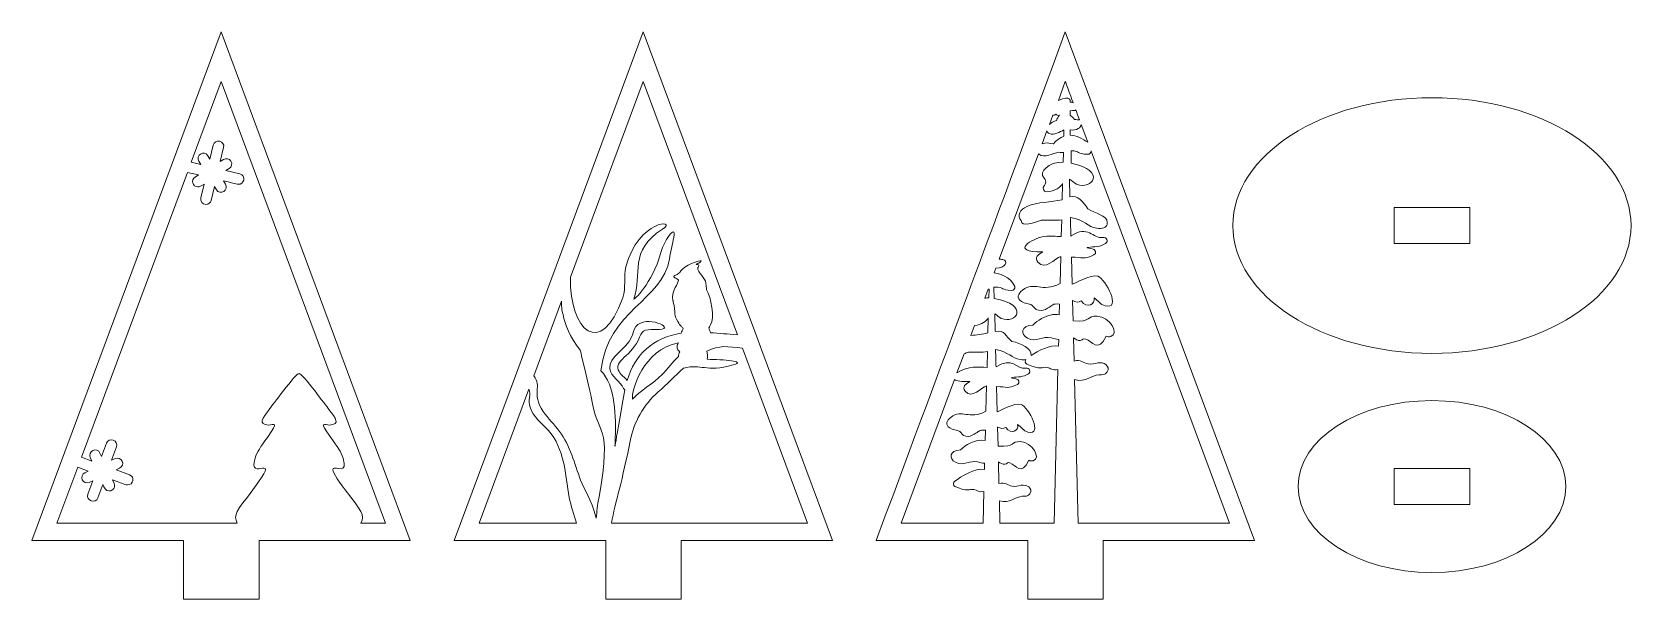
# Model space of a CAD drawing. Header units: inches. Extents: x 439 to 863, y -471 to -321.
import ezdxf

# ---------------------------------------------------------------- set-up
doc = ezdxf.new("R2010")
doc.units = ezdxf.units.IN
doc.header["$MEASUREMENT"] = 0
doc.layers.add('_U+0421_U+043B_U+043E_U+0439 1', color=7, linetype='Continuous')

msp = doc.modelspace()

# ---------------------------------------------------------------- linework, layer by layer
at = {"layer": '_U+0421_U+043B_U+043E_U+0439 1', "color": 1, "lineweight": 5, "true_color": 0xff1200}
for points in [[(488.97, -321.07), (438.86, -455.79), (479.02, -455.79), (479.02, -471.31), (499.02, -471.31), (499.02, -455.79), (539.08, -455.79), (488.97, -321.07)], [(632.2, -405.48), (630.86, -401.88), (600.8, -321.07), (568.77, -407.17), (566.92, -412.15), (550.69, -455.79), (590.85, -455.79), (590.85, -471.31), (610.85, -471.31), (610.85, -455.79), (650.91, -455.79), (632.2, -405.48)], [(819.76, -367.59), (799.76, -367.59), (799.76, -377.12), (819.76, -377.12), (819.76, -367.59)], [(819.76, -436.74), (799.76, -436.74), (799.76, -446.26), (819.76, -446.26), (819.76, -436.74)]]:
    msp.add_lwpolyline(points, dxfattribs=at)
for points, knots in [([(712.63, -321.07), (680.55, -407.29), (689.4, -383.52), (662.52, -455.79), (662.52, -455.79), (702.68, -455.79), (702.68, -455.79), (702.68, -455.79), (702.68, -471.31), (702.68, -471.31), (702.68, -471.31), (722.68, -471.31), (722.68, -471.31), (722.68, -471.31), (722.68, -455.79), (722.68, -455.79), (722.68, -455.79), (762.74, -455.79), (762.74, -455.79), (762.74, -455.79), (712.63, -321.07), (712.63, -321.07)], [0, 0, 0, 0, 1, 1, 1, 2, 2, 2, 3, 3, 3, 4, 4, 4, 5, 5, 5, 6, 6, 6, 7, 7, 7, 7]), ([(521.84, -442.34), (519.64, -439.41), (518.17, -437.35), (518.67, -436.76), (519.27, -436.04), (522.74, -438.55), (521.26, -433.97), (520.71, -432.23), (519.89, -431.16), (517.99, -428.48), (514.74, -423.87), (516.37, -425.29), (517.7, -425.21), (520.61, -425.03), (519.36, -423.51), (517.51, -421.07), (516.9, -420.27), (510.52, -411.54), (509.62, -411.54), (508.72, -411.54), (502.33, -420.27), (501.73, -421.07), (499.88, -423.51), (498.63, -425.03), (501.54, -425.21), (502.87, -425.29), (504.5, -423.87), (501.25, -428.48), (499.35, -431.16), (498.53, -432.23), (497.97, -433.97), (495.74, -440.93), (505.59, -431.43), (497.4, -442.34), (493.05, -448.13), (492.09, -448.93), (493.26, -451.2), (493.26, -451.2), (445.46, -451.2), (445.46, -451.2), (445.46, -451.2), (450.97, -436.39), (450.97, -436.39), (450.97, -436.39), (453.78, -437.41), (453.78, -437.41), (453.78, -437.41), (452.84, -437.85), (452.84, -437.85), (452.14, -438.18), (451.83, -439.02), (452.16, -439.72), (452.5, -440.44), (453.34, -440.73), (454.04, -440.4), (454.04, -440.4), (454.97, -439.97), (454.97, -439.97), (454.97, -439.97), (453.69, -443.51), (453.69, -443.51), (453.05, -445.27), (455.71, -446.22), (456.34, -444.47), (456.34, -444.47), (457.62, -440.93), (457.62, -440.93), (458.03, -441.8), (458.28, -442.68), (459.34, -442.68), (460.38, -442.68), (461.05, -441.6), (460.62, -440.67), (460.62, -440.67), (460.18, -439.73), (460.18, -439.73), (463.95, -441.1), (463.85, -441.1), (464.2, -441.1), (465.76, -441.1), (466.17, -438.9), (464.69, -438.37), (464.69, -438.37), (461.14, -437.08), (461.14, -437.08), (461.14, -437.08), (462.08, -436.64), (462.08, -436.64), (462.78, -436.31), (463.09, -435.47), (462.76, -434.77), (462.43, -434.06), (461.59, -433.76), (460.88, -434.09), (460.88, -434.09), (459.95, -434.52), (459.95, -434.52), (459.95, -434.52), (461.23, -430.98), (461.23, -430.98), (461.5, -430.25), (461.12, -429.44), (460.39, -429.18), (459.66, -428.91), (458.85, -429.29), (458.58, -430.02), (458.58, -430.02), (457.3, -433.56), (457.3, -433.56), (457.3, -433.56), (456.86, -432.63), (456.86, -432.63), (456.53, -431.92), (455.69, -431.62), (454.98, -431.94), (454.28, -432.28), (453.97, -433.12), (454.3, -433.82), (454.3, -433.82), (454.74, -434.76), (454.74, -434.76), (454.74, -434.76), (451.95, -433.74), (451.95, -433.74), (451.95, -433.74), (480.02, -358.27), (480.02, -358.27), (480.02, -358.27), (482.95, -358.96), (482.95, -358.96), (482.95, -358.96), (482.08, -359.5), (482.08, -359.5), (480.87, -360.24), (481.39, -362.11), (482.82, -362.11), (483.33, -362.11), (483.54, -361.92), (484.44, -361.36), (484.44, -361.36), (483.57, -365.03), (483.57, -365.03), (483.36, -365.91), (484.03, -366.76), (484.95, -366.76), (485.58, -366.76), (486.16, -366.32), (486.32, -365.68), (486.32, -365.68), (487.18, -362.01), (487.18, -362.01), (487.18, -362.01), (487.73, -362.89), (487.73, -362.89), (488.13, -363.54), (488.99, -363.77), (489.67, -363.35), (490.33, -362.94), (490.54, -362.07), (490.13, -361.4), (490.13, -361.4), (489.58, -360.52), (489.58, -360.52), (493.34, -361.41), (493.31, -361.43), (493.57, -361.43), (494.22, -361.43), (494.8, -360.99), (494.95, -360.34), (495.13, -359.59), (494.66, -358.82), (493.9, -358.64), (493.9, -358.64), (490.23, -357.78), (490.23, -357.78), (490.23, -357.78), (491.11, -357.24), (491.11, -357.24), (491.78, -356.83), (491.98, -355.96), (491.57, -355.3), (491.16, -354.63), (490.29, -354.43), (489.63, -354.84), (489.63, -354.84), (488.75, -355.38), (488.75, -355.38), (488.75, -355.38), (489.62, -351.71), (489.62, -351.71), (490.05, -349.9), (487.3, -349.25), (486.87, -351.06), (486.87, -351.06), (486, -354.73), (486, -354.73), (486, -354.73), (485.46, -353.85), (485.46, -353.85), (484.48, -352.26), (482.08, -353.75), (483.06, -355.34), (483.06, -355.34), (483.6, -356.21), (483.6, -356.21), (483.6, -356.21), (481.02, -355.6), (481.02, -355.6), (481.02, -355.6), (488.97, -334.23), (488.97, -334.23), (488.97, -334.23), (532.48, -451.2), (532.48, -451.2), (532.48, -451.2), (525.98, -451.2), (525.98, -451.2), (527.13, -448.92), (526.23, -448.18), (521.84, -442.34)], [0, 0, 0, 0, 1, 1, 1, 2, 2, 2, 3, 3, 3, 4, 4, 4, 5, 5, 5, 6, 6, 6, 7, 7, 7, 8, 8, 8, 9, 9, 9, 10, 10, 10, 11, 11, 11, 12, 12, 12, 13, 13, 13, 14, 14, 14, 15, 15, 15, 16, 16, 16, 17, 17, 17, 18, 18, 18, 19, 19, 19, 20, 20, 20, 21, 21, 21, 22, 22, 22, 23, 23, 23, 24, 24, 24, 25, 25, 25, 26, 26, 26, 27, 27, 27, 28, 28, 28, 29, 29, 29, 30, 30, 30, 31, 31, 31, 32, 32, 32, 33, 33, 33, 34, 34, 34, 35, 35, 35, 36, 36, 36, 37, 37, 37, 38, 38, 38, 39, 39, 39, 40, 40, 40, 41, 41, 41, 42, 42, 42, 43, 43, 43, 44, 44, 44, 45, 45, 45, 46, 46, 46, 47, 47, 47, 48, 48, 48, 49, 49, 49, 50, 50, 50, 51, 51, 51, 52, 52, 52, 53, 53, 53, 54, 54, 54, 55, 55, 55, 56, 56, 56, 57, 57, 57, 58, 58, 58, 59, 59, 59, 60, 60, 60, 61, 61, 61, 62, 62, 62, 63, 63, 63, 64, 64, 64, 65, 65, 65, 66, 66, 66, 67, 67, 67, 68, 68, 68, 69, 69, 69, 70, 70, 70, 71, 71, 71, 72, 72, 72, 73, 73, 73, 73]), ([(589.55, -410.83), (591.5, -394.61), (605.92, -392.35), (607.77, -381.16), (608.04, -379.52), (608.34, -377.88), (608.76, -376.27), (610.01, -371.38), (606.58, -375.45), (605.38, -379.8), (603.23, -387.66), (598.13, -392.33), (598.29, -391.88), (600.68, -385.15), (596.74, -379.09), (605.92, -373.31), (610.08, -370.62), (599.54, -370.71), (596.22, -383.28), (595.51, -386), (596.32, -388.84), (595.39, -391.47), (589.63, -407.84), (581.26, -400.24), (581.52, -386.07), (581.52, -386.07), (600.8, -334.23), (600.8, -334.23), (600.8, -334.23), (625.77, -401.34), (625.77, -401.34), (623.21, -401.1), (620.76, -400.9), (618.63, -400.77), (618.5, -400.3), (618.28, -399.77), (618.15, -399.52), (618.17, -399.49), (618.18, -399.46), (618.2, -399.44), (618.35, -399.35), (618.42, -399.01), (618.49, -398.86), (620.01, -396.65), (618.67, -391.39), (617.6, -389.4), (617.58, -389.03), (617.53, -388.66), (617.45, -388.32), (617.33, -387.25), (617.3, -386.93), (616.71, -386.08), (616.26, -385.44), (615.42, -384.75), (615.26, -384), (615.16, -383.57), (615.39, -383.55), (615.48, -383.26), (615.8, -382.31), (614.27, -382.95), (615.12, -382.47), (615.47, -382.28), (615.6, -382.32), (615.82, -382.18), (616.02, -382.04), (616.2, -381.8), (616.15, -381.71), (615.94, -381.36), (611.42, -383.12), (610.75, -384.36), (610.5, -384.83), (610.66, -384.83), (609.79, -385.29), (608.79, -385.82), (608.65, -385.81), (609.18, -386.2), (609.42, -386.38), (609.95, -386.57), (610.13, -386.82), (609.53, -389.06), (608.25, -389.51), (608.67, -392.26), (608.67, -392.27), (608.77, -392.71), (608.97, -393.58), (609.55, -396.09), (608.63, -395.72), (609.98, -397.82), (610.33, -398.37), (610.58, -398.81), (610.86, -398.99), (611, -399.24), (611.18, -399.44), (611.41, -399.57), (611.22, -400), (610.97, -400.41), (610.86, -400.88), (603.39, -402.04), (598.61, -406.55), (596.54, -413.39), (595.85, -412.6), (594.98, -411.99), (594.41, -411.06), (592.64, -408.24), (598.03, -406.8), (599.81, -401.93), (600.63, -399.7), (601.55, -399.95), (605.11, -399.86), (609.52, -399.75), (601.55, -395.74), (598.83, -399.13), (598.24, -399.86), (598.18, -400.9), (597.8, -401.74), (596.12, -405.51), (591.65, -407.03), (591.96, -410.2), (592.19, -412.57), (594.74, -413.5), (595.61, -415.52), (595.69, -415.7), (595.8, -415.83), (595.93, -415.91), (589.86, -448.86), (597.39, -417.86), (589.55, -410.83)], [0, 0, 0, 0, 1, 1, 1, 2, 2, 2, 3, 3, 3, 4, 4, 4, 5, 5, 5, 6, 6, 6, 7, 7, 7, 8, 8, 8, 9, 9, 9, 10, 10, 10, 11, 11, 11, 12, 12, 12, 13, 13, 13, 14, 14, 14, 15, 15, 15, 16, 16, 16, 17, 17, 17, 18, 18, 18, 19, 19, 19, 20, 20, 20, 21, 21, 21, 22, 22, 22, 23, 23, 23, 24, 24, 24, 25, 25, 25, 26, 26, 26, 27, 27, 27, 28, 28, 28, 29, 29, 29, 30, 30, 30, 31, 31, 31, 32, 32, 32, 33, 33, 33, 34, 34, 34, 35, 35, 35, 36, 36, 36, 37, 37, 37, 38, 38, 38, 39, 39, 39, 40, 40, 40, 41, 41, 41, 42, 42, 42, 42]), ([(710.78, -339.2), (710.78, -339.2), (712.63, -334.23), (712.63, -334.23), (712.63, -334.23), (714.71, -339.8), (714.71, -339.81), (714.46, -339.71), (714.18, -339.65), (713.88, -339.65), (713.9, -339.3), (714.16, -337.82), (710.78, -339.2)], [0, 0, 0, 0, 1, 1, 1, 2, 2, 2, 3, 3, 3, 4, 4, 4, 4]), ([(862.5, -372.36), (862.5, -391.06), (838.89, -406.22), (809.76, -406.22), (780.63, -406.22), (757.02, -391.06), (757.02, -372.36), (757.02, -353.65), (780.63, -338.49), (809.76, -338.49), (838.89, -338.49), (862.5, -353.65), (862.5, -372.36)], [0, 0, 0, 0, 1, 1, 1, 2, 2, 2, 3, 3, 3, 4, 4, 4, 4]), ([(708.4, -345.59), (708.4, -345.59), (708.4, -345.59), (708.4, -345.59), (708.4, -345.59), (709.32, -343.12), (709.32, -343.12), (709.66, -343.1), (709.94, -343.13), (710.12, -342.85), (710.35, -343.09), (710.74, -343.22), (711.11, -343.13), (710.76, -343.55), (710.41, -344.03), (710.26, -344.56), (709.51, -344.7), (708.86, -345.11), (708.4, -345.59), (708.4, -345.59), (708.4, -345.59), (708.4, -345.59)], [0, 0, 0, 0, 1, 1, 1, 2, 2, 2, 3, 3, 3, 4, 4, 4, 5, 5, 5, 6, 6, 6, 7, 7, 7, 7]), ([(715.41, -341.7), (715.41, -341.71), (716.38, -344.31), (716.38, -344.32), (715.94, -344.33), (715.53, -344.33), (715.1, -344.24), (714.57, -343.7), (714.34, -343.42), (713.88, -343.1), (713.88, -343.1), (713.88, -341.96), (713.88, -341.96), (714.89, -341.82), (715.02, -342.03), (715.41, -341.7)], [0, 0, 0, 0, 1, 1, 1, 2, 2, 2, 3, 3, 3, 4, 4, 4, 5, 5, 5, 5]), ([(712.23, -348.71), (711.22, -349.09), (710.26, -349.79), (709.59, -350.61), (709.53, -350.65), (709.47, -350.69), (709.41, -350.73), (708.38, -350.52), (707.35, -350.26), (706.49, -350.72), (706.49, -350.72), (707.77, -347.29), (707.77, -347.29), (707.77, -347.29), (707.77, -347.29), (707.77, -347.29), (707.77, -347.29), (707.77, -347.28), (707.77, -347.28), (707.85, -347.59), (708.07, -347.85), (708.47, -348.01), (709.54, -348.44), (711.21, -347.58), (712.27, -347.04), (712.27, -347.04), (712.23, -348.71), (712.23, -348.71)], [0, 0, 0, 0, 1, 1, 1, 2, 2, 2, 3, 3, 3, 4, 4, 4, 5, 5, 5, 6, 6, 6, 7, 7, 7, 8, 8, 8, 9, 9, 9, 9]), ([(716.85, -345.56), (716.85, -345.56), (716.85, -345.57), (716.85, -345.57), (716.85, -345.57), (716.85, -345.57), (716.85, -345.57), (716.85, -345.57), (718.61, -350.3), (718.61, -350.3), (717.28, -349.39), (715.48, -348.44), (713.88, -348.41), (713.88, -348.41), (713.88, -347.04), (713.88, -347.04), (715.7, -347.28), (716.77, -346.34), (716.85, -345.56)], [0, 0, 0, 0, 1, 1, 1, 2, 2, 2, 3, 3, 3, 4, 4, 4, 5, 5, 5, 6, 6, 6, 6]), ([(712.06, -355.53), (708.28, -355.53), (705.41, -358.12), (706.98, -359.77), (707.95, -360.8), (707.15, -361.67), (707.05, -361.85), (706.41, -362.36), (706.88, -363.4), (707.63, -363.39), (709.92, -363.35), (711.46, -362.13), (711.91, -361.22), (711.91, -361.22), (711.81, -365.5), (711.81, -365.5), (708.72, -366.31), (705.38, -365.99), (702.45, -367.31), (700.76, -368.08), (699.59, -369.69), (700.95, -371.06), (700.95, -372.87), (704.58, -371.64), (706.25, -370.92), (707.57, -370.9), (710.31, -371.12), (711.67, -370.8), (711.67, -370.8), (711.55, -375.29), (711.55, -375.29), (710.11, -375.25), (708.68, -375.06), (707.18, -375.26), (703.86, -375.69), (697.48, -379.52), (706.7, -379.32), (705.53, -380.02), (704.32, -380.76), (705.36, -382.04), (707.26, -384.39), (709.89, -381.02), (711.42, -380.53), (711.42, -380.53), (711.24, -387.75), (711.24, -387.75), (706.29, -390.25), (704.53, -386.98), (701.27, -389.48), (700.1, -390.38), (699.59, -391.58), (701, -392.47), (701.87, -393.03), (702.98, -392.96), (703.79, -393.47), (704.58, -393.98), (704.4, -394.6), (705.56, -394.82), (706.42, -394.99), (707.18, -394.72), (707.94, -394.29), (709.38, -393.47), (709.08, -392.99), (711.1, -393.15), (711.1, -393.15), (711.03, -396.05), (711.03, -396.05), (710.27, -395.89), (709.46, -395.88), (708.66, -396.07), (707.37, -396.38), (705.19, -397.4), (704.06, -398.73), (700.75, -398.83), (700.64, -401.19), (702.61, -402.24), (704.82, -403.4), (706.73, -401.55), (708.93, -402.12), (709.59, -402.29), (710.24, -402.48), (710.87, -402.51), (710.87, -402.51), (710.82, -404.31), (710.82, -404.31), (708.69, -403.82), (705.49, -405.52), (703.54, -406.8), (703.88, -404.83), (700.86, -403.64), (698.49, -403.05), (696.73, -401.78), (696.61, -399.9), (694.16, -400.39), (694.12, -400.36), (694.07, -400.34), (694.02, -400.33), (694.02, -400.33), (693.91, -395.72), (693.91, -395.72), (694.55, -396.08), (695.19, -396.79), (695.66, -396.98), (699.65, -398.59), (703.36, -393.39), (693.81, -391.7), (693.81, -391.7), (693.73, -388.68), (693.73, -388.68), (696.93, -388.68), (695.29, -389.48), (698.44, -389.58), (698.94, -389.6), (699.41, -389.04), (699.23, -388.54), (698.24, -385.82), (694.7, -384.99), (693.79, -384.87), (693.79, -384.87), (694.26, -383.61), (694.26, -383.61), (696.76, -383.81), (697.63, -381.58), (696.03, -381.36), (695.68, -381.32), (695.39, -381.28), (695.14, -381.25), (695.14, -381.25), (705.51, -353.35), (705.51, -353.35), (707.3, -354.81), (709.16, -353.05), (710.91, -352.94), (711.38, -353.01), (711.8, -353.07), (712.12, -353.03), (712.12, -353.03), (712.06, -355.53), (712.06, -355.53)], [0, 0, 0, 0, 1, 1, 1, 2, 2, 2, 3, 3, 3, 4, 4, 4, 5, 5, 5, 6, 6, 6, 7, 7, 7, 8, 8, 8, 9, 9, 9, 10, 10, 10, 11, 11, 11, 12, 12, 12, 13, 13, 13, 14, 14, 14, 15, 15, 15, 16, 16, 16, 17, 17, 17, 18, 18, 18, 19, 19, 19, 20, 20, 20, 21, 21, 21, 22, 22, 22, 23, 23, 23, 24, 24, 24, 25, 25, 25, 26, 26, 26, 27, 27, 27, 28, 28, 28, 29, 29, 29, 30, 30, 30, 31, 31, 31, 32, 32, 32, 33, 33, 33, 34, 34, 34, 35, 35, 35, 36, 36, 36, 37, 37, 37, 38, 38, 38, 39, 39, 39, 40, 40, 40, 41, 41, 41, 42, 42, 42, 43, 43, 43, 44, 44, 44, 45, 45, 45, 46, 46, 46, 46]), ([(716.04, -451.2), (716.04, -451.2), (715.08, -413.19), (715.08, -413.19), (718.18, -414.04), (719.52, -411.94), (721.57, -411.88), (722.41, -411.85), (723.21, -411.98), (723.72, -411.15), (724.77, -409.47), (722.6, -408.48), (721.25, -408.74), (720.36, -408.91), (719.6, -409.17), (718.67, -409), (717.39, -408.78), (716.65, -407.74), (714.95, -408.26), (714.95, -408.26), (714.79, -402.12), (714.79, -402.12), (715.4, -402.36), (715.9, -402.92), (716.6, -402.79), (717.47, -402.62), (717.04, -402.13), (718.03, -402.43), (719.71, -402.94), (721.3, -406.28), (723.41, -401.66), (723.75, -401.86), (724.16, -401.94), (724.65, -401.79), (727.06, -401.05), (724.36, -396.53), (721.09, -396.36), (718.09, -396.2), (719.8, -398.02), (714.68, -397.64), (714.68, -397.64), (714.54, -392.29), (714.54, -392.29), (714.55, -392.27), (714.57, -392.25), (714.58, -392.23), (715.33, -392.65), (716.13, -392.8), (716.85, -392.33), (718.37, -394.44), (720.67, -393.27), (720.23, -391.55), (721.27, -392.16), (721.92, -393.31), (723.17, -393.63), (727.62, -394.8), (723.36, -386.62), (721.24, -385.79), (719.52, -385.12), (714.56, -387.98), (714.43, -387.86), (714.43, -387.86), (714.25, -380.73), (714.25, -380.73), (717.2, -380.79), (717.43, -381.44), (720.2, -380.14), (721.08, -379.73), (720.53, -378.59), (719.76, -378.5), (716.45, -378.15), (719.78, -378.09), (721.04, -377.92), (721.91, -377.8), (722.54, -377.58), (723.28, -377.12), (724.19, -376.57), (723.55, -375.36), (722.61, -375.51), (719.84, -375.93), (718.66, -372.04), (714.18, -375.12), (714.16, -375.12), (714.13, -375.12), (714.11, -375.13), (714.1, -375.13), (714.03, -372.28), (713.98, -370.19), (717.78, -370.89), (718.53, -372.72), (720.98, -373.08), (722.2, -373.26), (723.78, -373.12), (723.75, -371.51), (723.72, -369.63), (720.42, -369.21), (718.61, -367.89), (717.3, -366.23), (715.97, -364.17), (713.84, -364.76), (713.84, -364.76), (713.72, -360.04), (713.72, -360.04), (714.4, -360.44), (715.09, -361.19), (715.6, -361.4), (719.74, -363.07), (723.76, -357.81), (714.17, -355.84), (714.17, -355.84), (714.17, -352.52), (714.17, -352.52), (716.74, -352.62), (715.44, -353.36), (718.57, -353.47), (719.03, -353.49), (719.46, -353.05), (719.46, -352.6), (719.46, -352.6), (719.47, -352.61), (719.47, -352.61), (719.47, -352.61), (719.47, -352.61), (719.47, -352.61), (719.47, -352.61), (756.14, -451.2), (756.14, -451.2), (756.14, -451.2), (716.04, -451.2), (716.04, -451.2)], [0, 0, 0, 0, 1, 1, 1, 2, 2, 2, 3, 3, 3, 4, 4, 4, 5, 5, 5, 6, 6, 6, 7, 7, 7, 8, 8, 8, 9, 9, 9, 10, 10, 10, 11, 11, 11, 12, 12, 12, 13, 13, 13, 14, 14, 14, 15, 15, 15, 16, 16, 16, 17, 17, 17, 18, 18, 18, 19, 19, 19, 20, 20, 20, 21, 21, 21, 22, 22, 22, 23, 23, 23, 24, 24, 24, 25, 25, 25, 26, 26, 26, 27, 27, 27, 28, 28, 28, 29, 29, 29, 30, 30, 30, 31, 31, 31, 32, 32, 32, 33, 33, 33, 34, 34, 34, 35, 35, 35, 36, 36, 36, 37, 37, 37, 38, 38, 38, 39, 39, 39, 40, 40, 40, 41, 41, 41, 42, 42, 42, 43, 43, 43, 43]), ([(692.36, -391.51), (692, -391.51), (691.64, -391.54), (691.29, -391.59), (691.29, -391.59), (692.19, -389.18), (692.19, -389.18), (692.27, -389.18), (692.34, -389.18), (692.41, -389.17), (692.41, -389.17), (692.36, -391.51), (692.36, -391.51)], [0, 0, 0, 0, 1, 1, 1, 2, 2, 2, 3, 3, 3, 4, 4, 4, 4]), ([(589, -444.65), (588.69, -446.38), (588.52, -448.14), (588.34, -449.89), (586.91, -444.51), (585.18, -442.53), (584.18, -439.81), (582.62, -435.49), (581.39, -430.64), (578.62, -426.89), (577.27, -425.07), (575.59, -423.51), (574.31, -421.64), (570.94, -416.7), (574.22, -415), (571.79, -412.22), (571.79, -412.22), (579.15, -392.41), (579.15, -392.41), (579.12, -393.6), (579.2, -394.74), (579.55, -395.94), (580.03, -398.54), (581.33, -401.83), (584.09, -405.38), (584.13, -405.45), (587.03, -417.7), (587.03, -417.7), (588.57, -428.85), (592.74, -423.83), (589, -444.65)], [0, 0, 0, 0, 1, 1, 1, 2, 2, 2, 3, 3, 3, 4, 4, 4, 5, 5, 5, 6, 6, 6, 7, 7, 7, 8, 8, 8, 9, 9, 9, 10, 10, 10, 10]), ([(692.12, -400.82), (690.65, -401.2), (689.12, -401.31), (687.61, -401.49), (687.61, -401.49), (688.6, -398.82), (688.6, -398.82), (690.53, -398.67), (691.82, -397.62), (692.22, -396.82), (692.22, -396.82), (692.12, -400.82), (692.12, -400.82)], [0, 0, 0, 0, 1, 1, 1, 2, 2, 2, 3, 3, 3, 4, 4, 4, 4]), ([(592.38, -451.2), (593.39, -445.81), (595.39, -439.56), (597.32, -429.52), (598.29, -424.47), (600.88, -419.84), (604.75, -416.44), (607.05, -414.42), (609.19, -412.18), (611.47, -410.15), (616.26, -408.84), (617.22, -411.37), (624.63, -409.27), (628.34, -408.21), (621.95, -407.9), (617.7, -407.8), (617.99, -407.29), (617.72, -406.07), (617.67, -405.68), (620.93, -404), (623.18, -404.34), (627.08, -404.88), (627.08, -404.88), (644.31, -451.2), (644.31, -451.2), (644.31, -451.2), (592.38, -451.2), (592.38, -451.2)], [0, 0, 0, 0, 1, 1, 1, 2, 2, 2, 3, 3, 3, 4, 4, 4, 5, 5, 5, 6, 6, 6, 7, 7, 7, 8, 8, 8, 9, 9, 9, 9]), ([(610.16, -407.03), (608.63, -408.6), (607.22, -410.33), (605.78, -411.84), (603.44, -414.32), (599.88, -416.05), (597.93, -418.39), (597.68, -416.07), (600.71, -405.22), (610.15, -403.44), (609.46, -404.26), (609.7, -405.25), (610.49, -405.79), (610.45, -405.94), (610.29, -406.11), (610.2, -406.42), (610.11, -406.7), (610.1, -406.9), (610.16, -407.03)], [0, 0, 0, 0, 1, 1, 1, 2, 2, 2, 3, 3, 3, 4, 4, 4, 5, 5, 5, 6, 6, 6, 6]), ([(691.89, -409.95), (689.7, -409.89), (686.99, -409.34), (683.92, -411.42), (683.92, -411.42), (685.8, -406.35), (685.8, -406.35), (686.16, -406.21), (686.54, -406.04), (686.94, -405.87), (688.16, -405.85), (690.72, -406.05), (691.99, -405.75), (691.99, -405.75), (691.89, -409.95), (691.89, -409.95)], [0, 0, 0, 0, 1, 1, 1, 2, 2, 2, 3, 3, 3, 4, 4, 4, 5, 5, 5, 5]), ([(709.63, -451.2), (709.63, -451.2), (695.32, -451.2), (695.32, -451.2), (695.32, -451.2), (695.17, -445.31), (695.17, -445.31), (698.07, -446.1), (699.31, -444.15), (701.23, -444.09), (702.01, -444.06), (702.76, -444.18), (703.24, -443.41), (704.21, -441.84), (702.19, -440.92), (700.93, -441.16), (700.11, -441.32), (699.4, -441.56), (698.53, -441.41), (697.34, -441.19), (696.64, -440.23), (695.05, -440.71), (695.05, -440.71), (694.91, -434.98), (694.91, -434.98), (695.47, -435.2), (695.95, -435.73), (696.59, -435.61), (697.4, -435.45), (697.01, -434.99), (697.93, -435.27), (699.49, -435.75), (700.98, -438.87), (702.95, -434.55), (703.27, -434.74), (703.65, -434.81), (704.11, -434.67), (706.35, -433.99), (703.83, -429.77), (700.79, -429.61), (697.99, -429.46), (699.58, -431.16), (694.8, -430.81), (694.8, -430.81), (694.67, -425.81), (694.67, -425.81), (694.68, -425.79), (694.7, -425.77), (694.71, -425.75), (695.41, -426.14), (696.15, -426.28), (696.83, -425.85), (698.25, -427.82), (700.39, -426.73), (699.98, -425.11), (700.95, -425.69), (701.56, -426.76), (702.73, -427.06), (706.87, -428.15), (702.9, -420.51), (700.92, -419.74), (699.32, -419.12), (694.7, -421.78), (694.57, -421.68), (694.57, -421.68), (694.4, -415.03), (694.4, -415.03), (697.15, -415.08), (697.37, -415.68), (699.96, -414.48), (700.77, -414.09), (700.26, -413.02), (699.54, -412.94), (696.45, -412.61), (699.57, -412.56), (700.74, -412.4), (701.55, -412.29), (702.13, -412.08), (702.83, -411.66), (703.68, -411.14), (703.08, -410.02), (702.2, -410.15), (699.62, -410.54), (698.52, -406.92), (694.34, -409.79), (694.32, -409.79), (694.29, -409.79), (694.27, -409.8), (694.27, -409.79), (694.2, -407.13), (694.15, -405.19), (697.7, -405.84), (698.39, -407.55), (700.69, -407.88), (701.39, -407.98), (701.92, -407.93), (702.18, -407.85), (701.92, -408.26), (701.9, -408.86), (702.43, -409.09), (706.31, -410.81), (706.35, -409.7), (707.81, -409.95), (708.69, -410.1), (709.25, -410.84), (710.66, -410.49), (710.66, -410.49), (709.63, -451.2), (709.63, -451.2)], [0, 0, 0, 0, 1, 1, 1, 2, 2, 2, 3, 3, 3, 4, 4, 4, 5, 5, 5, 6, 6, 6, 7, 7, 7, 8, 8, 8, 9, 9, 9, 10, 10, 10, 11, 11, 11, 12, 12, 12, 13, 13, 13, 14, 14, 14, 15, 15, 15, 16, 16, 16, 17, 17, 17, 18, 18, 18, 19, 19, 19, 20, 20, 20, 21, 21, 21, 22, 22, 22, 23, 23, 23, 24, 24, 24, 25, 25, 25, 26, 26, 26, 27, 27, 27, 28, 28, 28, 29, 29, 29, 30, 30, 30, 31, 31, 31, 32, 32, 32, 33, 33, 33, 34, 34, 34, 35, 35, 35, 36, 36, 36, 36]), ([(691.59, -421.58), (686.97, -423.91), (685.33, -420.86), (682.29, -423.19), (681.2, -424.03), (680.72, -425.14), (682.04, -425.98), (682.85, -426.5), (683.88, -426.44), (684.64, -426.91), (685.38, -427.39), (685.21, -427.96), (686.29, -428.17), (687.09, -428.33), (687.81, -428.07), (688.52, -427.67), (689.86, -426.91), (689.57, -426.46), (691.46, -426.61), (691.46, -426.61), (691.4, -429.32), (691.4, -429.32), (688.85, -428.77), (685.91, -430.63), (684.89, -431.81), (681.8, -431.91), (681.7, -434.11), (683.54, -435.09), (685.6, -436.17), (687.38, -434.45), (689.44, -434.98), (690.05, -435.14), (690.66, -435.31), (691.24, -435.35), (691.24, -435.35), (691.2, -437.02), (691.2, -437.02), (688.76, -436.47), (684.82, -438.99), (683.38, -440.07), (682.94, -440.39), (682.74, -441.21), (683.38, -441.49), (686.99, -443.09), (687.03, -442.06), (688.39, -442.29), (689.21, -442.43), (689.73, -443.12), (691.05, -442.79), (691.05, -442.79), (690.84, -451.2), (690.84, -451.2), (690.84, -451.2), (669.12, -451.2), (669.12, -451.2), (669.12, -451.2), (683.26, -413.18), (683.26, -413.18), (683.82, -413.54), (685.08, -413.75), (687.36, -413.7), (686.26, -414.36), (685.14, -415.05), (686.11, -416.25), (687.88, -418.43), (690.33, -415.29), (691.77, -414.84), (691.77, -414.84), (691.59, -421.58), (691.59, -421.58)], [0, 0, 0, 0, 1, 1, 1, 2, 2, 2, 3, 3, 3, 4, 4, 4, 5, 5, 5, 6, 6, 6, 7, 7, 7, 8, 8, 8, 9, 9, 9, 10, 10, 10, 11, 11, 11, 12, 12, 12, 13, 13, 13, 14, 14, 14, 15, 15, 15, 16, 16, 16, 17, 17, 17, 18, 18, 18, 19, 19, 19, 20, 20, 20, 21, 21, 21, 22, 22, 22, 23, 23, 23, 23]), ([(557.29, -451.2), (557.29, -451.2), (570.48, -415.72), (570.48, -415.72), (571.13, -417.06), (570.22, -418.67), (570.81, -420.49), (571.64, -423.1), (573.92, -424.71), (575.67, -426.65), (579.99, -431.45), (580.11, -438.36), (581.22, -444.37), (581.65, -446.71), (582.45, -448.93), (583.09, -451.2), (583.09, -451.2), (557.29, -451.2), (557.29, -451.2)], [0, 0, 0, 0, 1, 1, 1, 2, 2, 2, 3, 3, 3, 4, 4, 4, 5, 5, 5, 6, 6, 6, 6]), ([(845.22, -441.5), (845.22, -454.08), (829.34, -464.27), (809.76, -464.27), (790.18, -464.27), (774.31, -454.08), (774.31, -441.5), (774.31, -428.93), (790.18, -418.73), (809.76, -418.73), (829.34, -418.73), (845.22, -428.93), (845.22, -441.5)], [0, 0, 0, 0, 1, 1, 1, 2, 2, 2, 3, 3, 3, 4, 4, 4, 4])]:
    msp.add_open_spline(points, degree=3, knots=knots, dxfattribs=at)

doc.saveas('drawing.dxf')
